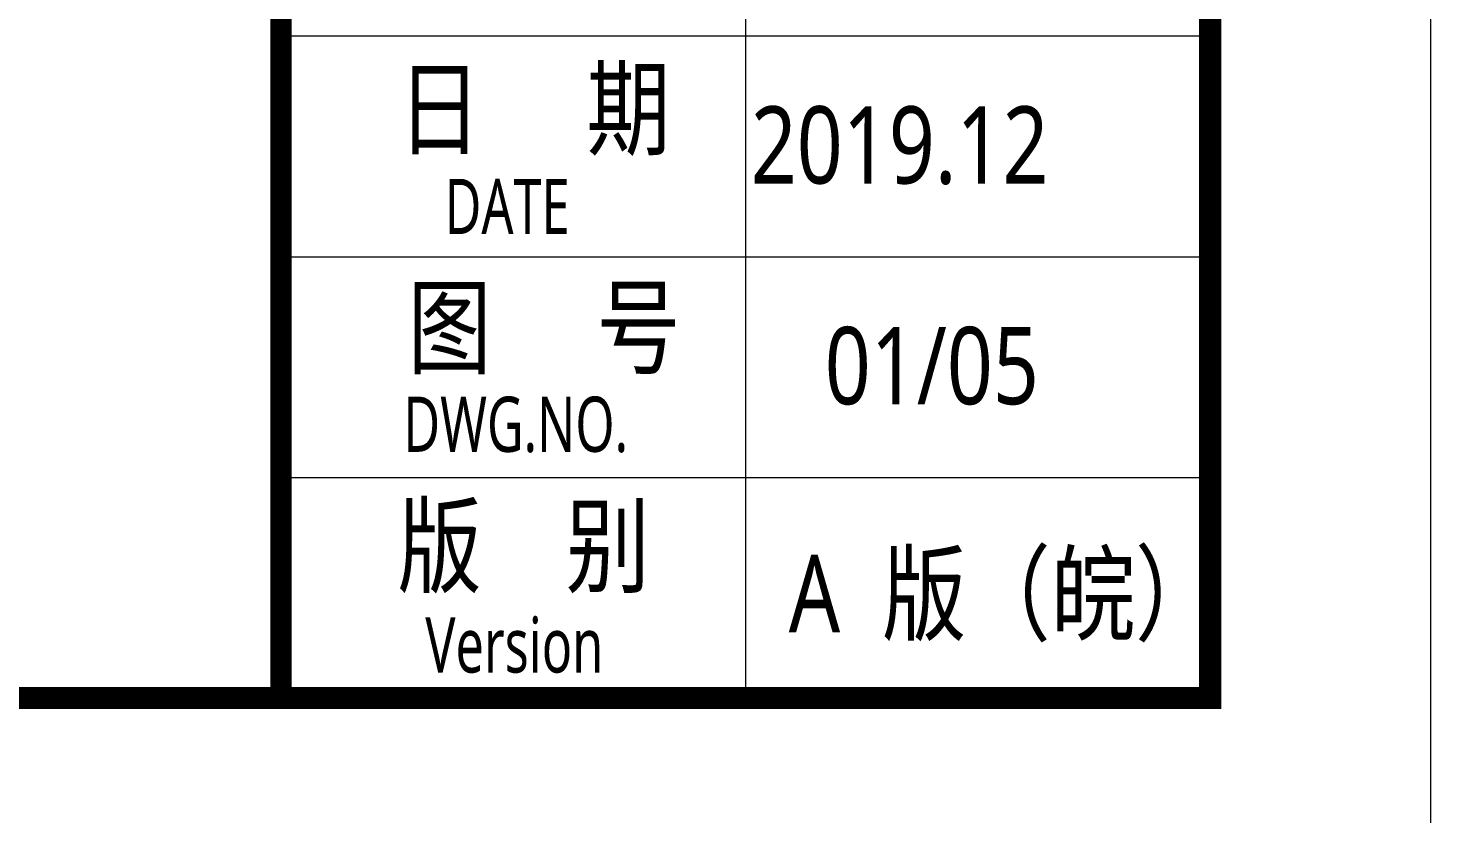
# Model space of a CAD drawing. Header units: inches. Extents: x -3733042 to -3450527, y 579159 to 997713.
# Drawn here: x -3484232 to -3477877, y 879388 to 882949 of the extents above; entities that cross this region are included whole.
import ezdxf
from ezdxf.enums import TextEntityAlignment as Align

# ---------------------------------------------------------------- set-up
doc = ezdxf.new("R2010")
doc.units = ezdxf.units.IN
doc.header["$LTSCALE"] = 1000
doc.header["$MEASUREMENT"] = 0
doc.layers.get('0').update_dxf_attribs({"lineweight": 18})
doc.layers.add('0-TK', color=4, linetype='Continuous', lineweight=18)
doc.layers.add('PUB_TITLE', color=153, linetype='Continuous', lineweight=18)
doc.styles.add('-黑体', font='', dxfattribs={"width": 0.7})
doc.styles.get('-黑体').set_extended_font_data('微软雅黑')

msp = doc.modelspace()

# ---------------------------------------------------------------- linework, layer by layer
at = {"layer": '0-TK'}
msp.add_lwpolyline([(-3483086.3, 879912.6, 96, 96, 0), (-3483086.3, 937312.6, 96, 96, 0)], format="xyseb", dxfattribs=at)
at = {"layer": 'PUB_TITLE'}
for p, q in [((-3480981.5, 892696.7), (-3480981.5, 879912.6)), ((-3483086.3, 882912.6), (-3478876.8, 882912.6)), ((-3483086.3, 881912.6), (-3478876.8, 881912.6)), ((-3483086.3, 880912.6), (-3478876.8, 880912.6))]:
    msp.add_line(p, q, dxfattribs=at)
msp.add_lwpolyline([(-3561976.8, 878912.6), (-3477876.8, 878912.6), (-3477876.8, 938312.6), (-3561976.8, 938312.6)], close=True, dxfattribs=at)
msp.add_lwpolyline([(-3559476.8, 879912.6, 100, 100, 0), (-3478876.8, 879912.6, 100, 100, 0), (-3478876.8, 937312.6, 100, 100, 0), (-3559476.8, 937312.6, 100, 100, 0)], format="xyseb", close=True, dxfattribs=at)

# ---------------------------------------------------------------- texts
at = {"color": 1, "style": '-黑体', "width": 0.8}
msp.add_text('2019.12', height=350, dxfattribs=at).set_placement((-3480958.3, 882244))
at = {"style": '-黑体', "width": 0.7}
for s, p in [('DATE', (-3482344.5, 882140)), ('DWG.NO.', (-3482531.4, 881153.2)), ('Version', (-3482432.2, 880153.2))]:
    msp.add_text(s, height=250, dxfattribs=at).set_placement(p, align=Align.MIDDLE_LEFT)
at = {"style": '-黑体', "width": 0.8}
msp.add_text('01/05', height=350, dxfattribs=at).set_placement((-3480622.7, 881244))
at = {"char_height": 350, "style": '-黑体'}
for s, insert, width, attachment_point in [('{\\W0.8;日     期}', (-3482558.9, 882563.5), 1810.579, 4), ('{\\W0.8;图     号}', (-3481894.1, 881574.2), 1885.349, 5), ('{\\W0.8;版    别}', (-3481986.6, 880581.9), 1720.068, 5), ('{\\W0.8;A  版（皖）}', (-3480785.9, 880164.4), 2571.516, 7)]:
    msp.add_mtext(s, dxfattribs=dict(at, insert=insert, width=width, attachment_point=attachment_point))

doc.saveas('drawing.dxf')
